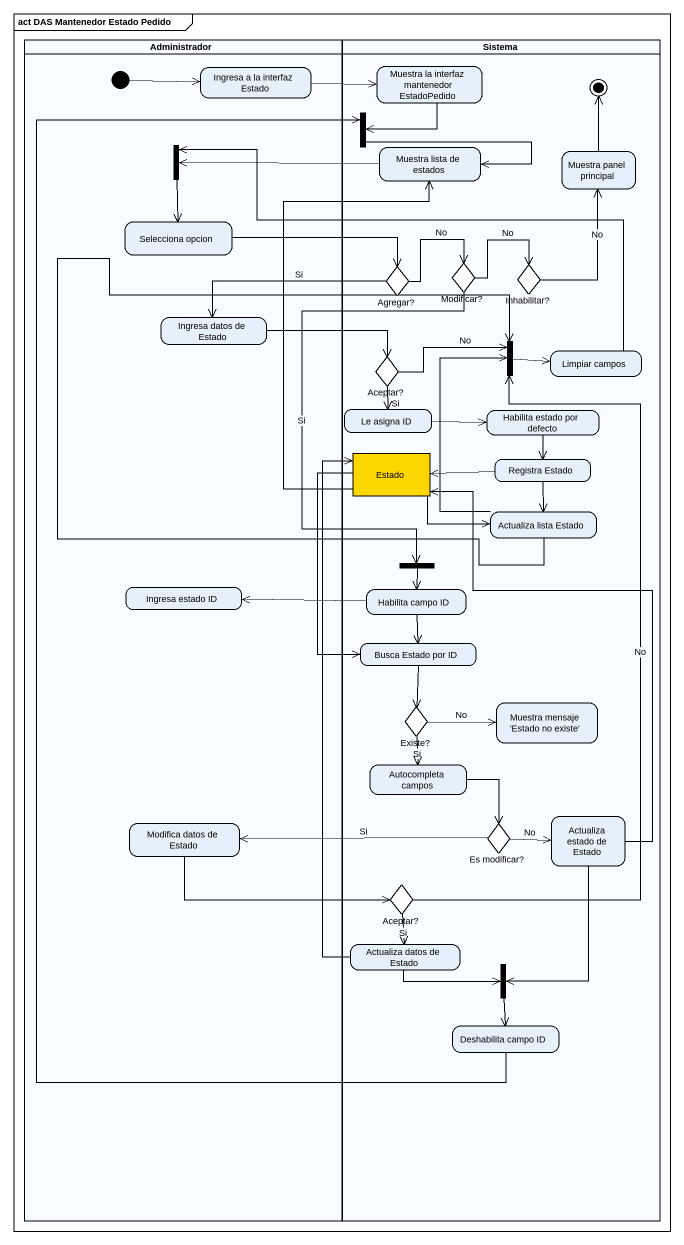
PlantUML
@startuml
mainframe act DAS Mantenedor Estado Pedido
hide empty description
state Administrador <<partition>> {
  state "Ingresa a la interfaz Estado" as Ingresa_a_la_interfaz_Estado
  state fork2 <<join>>
  state "Selecciona opcion" as Selecciona_opcion
  state "Ingresa datos de Estado" as Ingresa_datos_de_Estado
  state "Ingresa estado ID" as Ingresa_estado_ID
  state "Modifica datos de Estado" as Modifica_datos_de_Estado
  [*] -right-> Ingresa_a_la_interfaz_Estado
}
state Sistema <<partition>> {
  state "Muestra la interfaz mantenedor EstadoPedido" as Muestra_la_interfaz
  state fork1 <<join>>
  state "Muestra lista de estados" as Muestra_lista_de_estados
  state "Muestra panel principal" as Muestra_panel_principal
  state "Agregar?" as Agregar <<choice>>
  state "Modificar?" as Modificar <<choice>>
  state "Inhabilitar?" as Inhabilitar <<choice>>
  state "Aceptar?" as Aceptar <<choice>>
  state fork3 <<join>>
  state "Limpiar campos" as Limpiar_campos
  state "Le asigna ID" as Le_asigna_ID
  state "Habilita estado por defecto" as Habilita_estado_por_defecto
  state Estado <<object>> #FFD700
  state "Registra Estado" as Registra_Estado
  state "Actualiza lista Estado" as Actualiza_lista_Estado
  state "Habilita campo ID" as Habilita_campo_ID
  state fork4 <<fork>>
  state "Busca Estado por ID" as Busca_Estado_por_ID
  state "Existe?" as Existe <<choice>>
  state "Muestra mensaje 'Estado no existe'" as Muestra_mensaje_Estado_no
  state "Autocompleta campos" as Autocompleta_campos
  state "Es modificar?" as Es_modificar <<choice>>
  state "Actualiza estado de Estado" as Actualiza_estado_de_Estado
  state "Aceptar?" as Aceptar_2 <<choice>>
  state "Actualiza datos de Estado" as Actualiza_datos_de_Estado
  state fork5 <<join>>
  state "Deshabilita campo ID" as Deshabilita_campo_ID
  Muestra_panel_principal -up-> [*]
}
Ingresa_a_la_interfaz_Estado -right-> Muestra_la_interfaz
Muestra_la_interfaz --> fork1
fork1 -right-> Muestra_lista_de_estados
fork2 --> Selecciona_opcion
Muestra_lista_de_estados -left-> fork2
Selecciona_opcion -right-> Agregar
Agregar -right-> Modificar : No
Agregar -left-> Ingresa_datos_de_Estado : Si
Modificar -right-> Inhabilitar : No
Modificar --> fork4 : Si
Inhabilitar -up-> Muestra_panel_principal : No
Ingresa_datos_de_Estado -right-> Aceptar
Aceptar -right-> fork3 : No
Aceptar --> Le_asigna_ID : Si
fork3 -right-> Limpiar_campos
Limpiar_campos -left-> fork2
Le_asigna_ID -right-> Habilita_estado_por_defecto
Habilita_estado_por_defecto --> Registra_Estado
Estado -up-> Muestra_lista_de_estados
Estado -right-> Actualiza_lista_Estado
Estado --> Busca_Estado_por_ID
Registra_Estado -left-> Estado
Registra_Estado --> Actualiza_lista_Estado
Actualiza_lista_Estado -up-> fork3
Actualiza_lista_Estado -up-> fork3
Habilita_campo_ID -left-> Ingresa_estado_ID
Habilita_campo_ID --> Busca_Estado_por_ID
fork4 --> Habilita_campo_ID
Busca_Estado_por_ID --> Existe
Existe -right-> Muestra_mensaje_Estado_no : No
Existe --> Autocompleta_campos : Si
Autocompleta_campos --> Es_modificar
Modifica_datos_de_Estado -right-> Aceptar_2
Es_modificar -left-> Modifica_datos_de_Estado : Si
Es_modificar -right-> Actualiza_estado_de_Estado : No
Actualiza_estado_de_Estado -up-> Estado
Actualiza_estado_de_Estado --> fork5
Aceptar_2 -up-> fork3 : No
Aceptar_2 --> Actualiza_datos_de_Estado : Si
Actualiza_datos_de_Estado -up-> Estado
Actualiza_datos_de_Estado -right-> fork5
fork5 --> Deshabilita_campo_ID
Deshabilita_campo_ID -up-> fork1
@enduml
